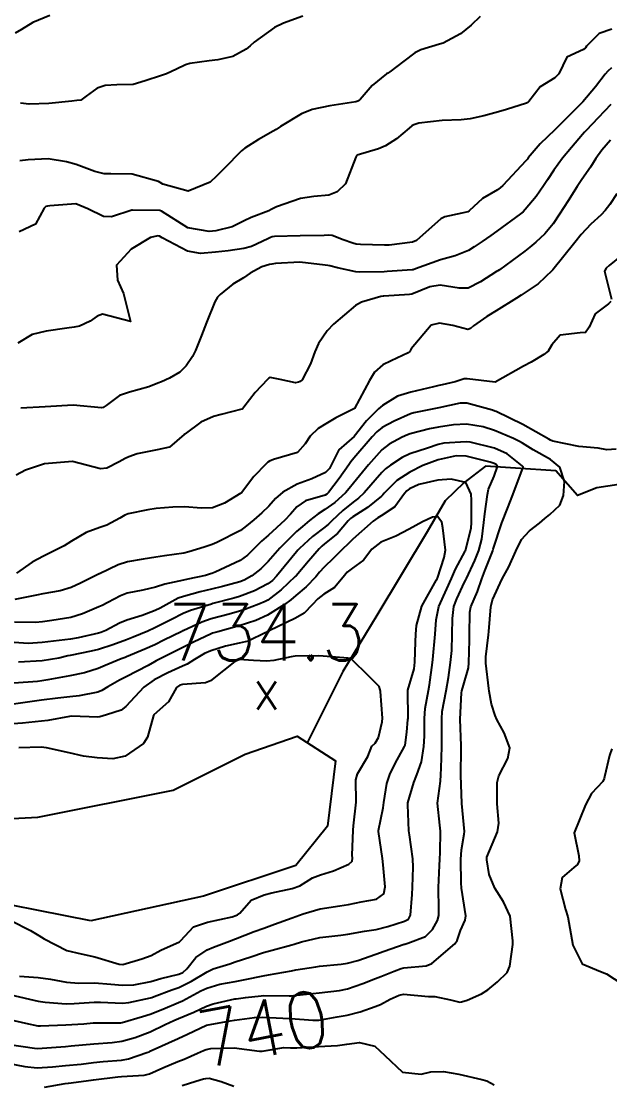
# Model space of a CAD drawing. Header units: metres. Extents: x 298520 to 308411, y 7433745 to 7450750.
# Drawn here: x 298912.7 to 298954.6, y 7449580.2 to 7449655.9 of the extents above; entities that cross this region are included whole.
import ezdxf
from ezdxf.enums import TextEntityAlignment as Align

# ---------------------------------------------------------------- set-up
doc = ezdxf.new("R2010")
doc.units = ezdxf.units.M
doc.header["$LTSCALE"] = 10
for name, color, linetype in [('Cotas', 45, 'Continuous'), ('Curvas de Nivel 1m', 11, 'Continuous'), ('Curvas de Nivel 5m', 15, 'Continuous'), ('Hidrografia', 140, 'Continuous'), ('Pontos Cotados', 45, 'Continuous')]:
    doc.layers.add(name, color=color, linetype=linetype)
doc.styles.add('Style-STANDARD', font='STANDARD.shx')

# ---------------------------------------------------------------- blocks, each defined once
blk = doc.blocks.new('ELVTXT_141')
at = {"layer": 'Pontos Cotados', "linetype": 'Continuous', "style": 'Style-STANDARD'}
for s, height, p in [('734.3', 4, (0, 4)), ('x', 3, (0, 0))]:
    blk.add_text(s, height=height, dxfattribs=at).set_placement(p, align=Align.MIDDLE_CENTER)

msp = doc.modelspace()

# ---------------------------------------------------------------- linework, layer by layer
at = {"layer": 'Curvas de Nivel 1m', "flags": 128}
for points, elevation in [([(298945.401, 7449656.221), (298944.767, 7449655.619), (298944.005, 7449654.993), (298942.754, 7449654.34), (298942.512, 7449654.254), (298941.168, 7449653.853), (298940.743, 7449653.637), (298939.971, 7449653.051), (298938.962, 7449652.298), (298938.82, 7449652.2), (298938.721, 7449652.137), (298937.704, 7449651.319), (298936.858, 7449650.318), (298936.778, 7449650.244), (298936.702, 7449650.204), (298936.542, 7449650.163), (298934.698, 7449649.872), (298933.446, 7449649.611), (298932.692, 7449649.304), (298931.19, 7449648.392), (298930.884, 7449648.193), (298930.678, 7449648.077), (298929.614, 7449647.465), (298928.659, 7449646.857), (298928.412, 7449646.667), (298928.166, 7449646.425), (298927.424, 7449645.653), (298926.637, 7449644.856), (298926.174, 7449644.447), (298924.626, 7449643.8), (298922.821, 7449644.298), (298922.632, 7449644.418), (298922.501, 7449644.491), (298920.638, 7449645.002), (298919.126, 7449645.021), (298918.638, 7449645.02), (298917.978, 7449645.208), (298916.644, 7449645.693), (298915.965, 7449645.889), (298914.648, 7449646.101), (298913.234, 7449646.017), (298912.646, 7449645.958)], 748), ([(298932.772, 7449656.252), (298931.395, 7449655.755), (298930.764, 7449655.457), (298929.313, 7449654.412), (298929.022, 7449654.144), (298928.745, 7449653.906), (298927.786, 7449653.38), (298926.733, 7449653.143), (298926.108, 7449653.074), (298924.729, 7449652.875), (298924.422, 7449652.779), (298923.793, 7449652.479), (298923.068, 7449652.138), (298922.718, 7449652.019), (298921.557, 7449651.659), (298920.712, 7449651.393), (298919.549, 7449651.365), (298918.711, 7449651.321), (298918.138, 7449651.117), (298917.364, 7449650.553), (298916.974, 7449650.284), (298916.7, 7449650.243), (298916.347, 7449650.212), (298914.697, 7449650.032), (298913.317, 7449649.983), (298912.697, 7449650.063)], 749), ([(298954.765, 7449655.316), (298953.858, 7449655.023), (298952.974, 7449654.128), (298952.882, 7449653.998), (298952.749, 7449653.877), (298951.563, 7449653.325), (298950.989, 7449652.156), (298950.72, 7449651.856), (298949.664, 7449651.22), (298948.849, 7449650.179), (298948.777, 7449650.104), (298948.702, 7449650.055), (298947.274, 7449649.617), (298946.695, 7449649.442), (298945.648, 7449649.171), (298944.69, 7449648.95), (298944.048, 7449648.878), (298942.689, 7449648.834), (298941.04, 7449648.629), (298940.685, 7449648.529), (298940.526, 7449648.44), (298940.341, 7449648.283), (298939.45, 7449647.514), (298938.664, 7449647.023), (298938.158, 7449646.808), (298936.653, 7449646.357), (298936.627, 7449646.347), (298936.6, 7449646.321), (298936.552, 7449646.221), (298935.805, 7449644.332), (298935.216, 7449643.75), (298934.62, 7449643.521), (298933.562, 7449643.417), (298932.617, 7449643.286), (298930.899, 7449642.679), (298930.614, 7449642.548), (298930.528, 7449642.487), (298930.357, 7449642.403), (298929.094, 7449641.926), (298928.602, 7449641.677), (298927.76, 7449641.264), (298926.591, 7449640.98), (298926.107, 7449640.93), (298924.594, 7449641.193), (298922.718, 7449642.382), (298922.612, 7449642.427), (298920.669, 7449642.453), (298920.612, 7449642.44), (298919.154, 7449641.983), (298918.605, 7449642.003), (298917.48, 7449642.551), (298916.616, 7449642.89), (298914.782, 7449642.755), (298914.614, 7449642.735), (298914.49, 7449642.715), (298914.372, 7449642.592), (298913.756, 7449641.438), (298912.587, 7449640.912)], 747), ([(298954.73, 7449652.565), (298954.491, 7449652.348), (298954.302, 7449652.114), (298953.604, 7449651.231), (298952.703, 7449650.161), (298952.675, 7449650.13), (298951.592, 7449649.047), (298950.704, 7449648.16), (298949.662, 7449647.176), (298948.823, 7449646.178), (298948.754, 7449646.077), (298948.651, 7449645.948), (298946.998, 7449644.205), (298946.812, 7449644.026), (298946.628, 7449643.897), (298945.559, 7449643.28), (298944.605, 7449642.399), (298944.51, 7449642.326), (298944.08, 7449642.235), (298942.877, 7449641.97), (298942.599, 7449641.828), (298940.871, 7449640.276), (298940.582, 7449640.167), (298938.912, 7449639.965), (298938.579, 7449639.954), (298936.883, 7449640.014), (298936.58, 7449640.035), (298936.343, 7449640.086), (298935.651, 7449640.334), (298934.876, 7449640.635), (298934.586, 7449640.661), (298934.289, 7449640.65), (298932.585, 7449640.609), (298930.756, 7449640.569), (298930.585, 7449640.547), (298930.478, 7449640.508), (298930.278, 7449640.403), (298929.131, 7449639.861), (298928.576, 7449639.707), (298927.46, 7449639.545), (298926.573, 7449639.457), (298925.487, 7449639.372), (298924.573, 7449639.521), (298922.762, 7449640.488), (298922.584, 7449640.59), (298922.464, 7449640.612), (298921.931, 7449640.497), (298920.574, 7449639.661), (298919.53, 7449638.53), (298919.601, 7449637.475), (298920.015, 7449636.525), (298920.513, 7449634.52), (298918.518, 7449635.037), (298918.153, 7449634.907), (298917.65, 7449634.549), (298916.88, 7449634.186), (298916.508, 7449634.114), (298915.99, 7449634.05), (298914.505, 7449633.83), (298913.514, 7449633.588), (298912.497, 7449632.992)], 746), ([(298954.673, 7449647.429), (298954.062, 7449646.716), (298953.634, 7449646.12), (298953.253, 7449645.517), (298952.638, 7449644.627), (298952.299, 7449644.135), (298951.648, 7449643.113), (298951.049, 7449642.153), (298950.596, 7449641.479), (298949.989, 7449640.766), (298949.348, 7449640.172), (298948.936, 7449639.82), (298948.576, 7449639.535), (298946.765, 7449638.207), (298946.645, 7449638.125), (298946.561, 7449638.07), (298945.424, 7449637.348), (298944.543, 7449636.893), (298943.892, 7449636.887), (298942.546, 7449637.12), (298941.81, 7449636.995), (298940.536, 7449636.477), (298940.375, 7449636.442), (298938.533, 7449636.333), (298938.503, 7449636.331), (298938.328, 7449636.302), (298936.951, 7449635.894), (298936.526, 7449635.662), (298934.963, 7449634.343), (298934.508, 7449633.857), (298933.894, 7449632.961), (298933.638, 7449632.359), (298933.325, 7449631.517), (298932.721, 7449630.367), (298932.578, 7449630.253), (298932.461, 7449630.206), (298932.256, 7449630.168), (298931.169, 7449630.389), (298930.465, 7449630.548), (298930.367, 7449630.498), (298930.271, 7449630.402), (298929.394, 7449629.47), (298928.576, 7449628.419), (298928.518, 7449628.343), (298928.441, 7449628.292), (298926.971, 7449627.898), (298926.433, 7449627.773), (298925.526, 7449627.354), (298924.414, 7449626.54), (298924.374, 7449626.51), (298924.327, 7449626.471), (298923.301, 7449625.584), (298922.402, 7449625.388), (298920.993, 7449625.105), (298920.397, 7449624.898), (298920.141, 7449624.777), (298919.714, 7449624.527), (298918.834, 7449624.09), (298918.388, 7449624.033), (298916.393, 7449624.56), (298914.391, 7449624.393), (298913.039, 7449623.95), (298912.383, 7449623.599)], 744), ([(298955.126, 7449643.605), (298954.614, 7449642.839), (298954.297, 7449642.423), (298954.009, 7449642.116), (298953.273, 7449641.446), (298952.589, 7449640.709), (298952.136, 7449640.137), (298950.563, 7449638.198), (298950.546, 7449638.177), (298950.527, 7449638.16), (298949.516, 7449637.203), (298948.538, 7449636.542), (298948.312, 7449636.407), (298947.97, 7449636.188), (298946.524, 7449635.289), (298945.861, 7449634.875), (298944.916, 7449634.226), (298944.707, 7449634.032), (298944.51, 7449633.946), (298943.448, 7449634.241), (298942.514, 7449634.403), (298941.919, 7449634.259), (298940.496, 7449632.57), (298940.387, 7449632.388), (298940.264, 7449632.282), (298939.052, 7449631.727), (298938.48, 7449631.45), (298937.87, 7449630.911), (298937.518, 7449630.314), (298936.443, 7449628.33), (298935.12, 7449627.656), (298934.426, 7449627.25), (298933.864, 7449626.913), (298933.301, 7449626.361), (298932.953, 7449625.819), (298932.401, 7449625.197), (298930.697, 7449624.697), (298930.395, 7449624.585), (298930.283, 7449624.512), (298930.165, 7449624.402), (298929.299, 7449623.496), (298928.487, 7449622.419), (298928.432, 7449622.36), (298928.371, 7449622.311), (298927.204, 7449621.588), (298926.355, 7449621.265), (298925.557, 7449621.249), (298924.356, 7449621.335), (298923.524, 7449621.31), (298922.354, 7449621.206), (298921.74, 7449621.111), (298920.348, 7449620.831), (298920.124, 7449620.744), (298919.746, 7449620.526), (298918.839, 7449620.034), (298918.336, 7449619.853), (298917.366, 7449619.517), (298916.326, 7449618.898), (298915.805, 7449618.568), (298914.315, 7449617.816), (298913.522, 7449617.386), (298912.4, 7449616.609)], 743), ([(298955.456, 7449639.219), (298954.567, 7449638.498), (298954.358, 7449638.319), (298954.249, 7449638.113), (298954.544, 7449636.871), (298954.735, 7449636.108)], 742), ([(298954.701, 7449635.939), (298954.53, 7449635.771), (298953.569, 7449635.073), (298953.148, 7449634.124), (298952.895, 7449633.738), (298952.507, 7449633.707), (298951.097, 7449633.558), (298950.494, 7449632.872), (298950.234, 7449632.415), (298949.931, 7449632.166), (298949.033, 7449631.619), (298948.475, 7449631.349), (298946.463, 7449630.21), (298944.466, 7449630.452), (298944.264, 7449630.434), (298943.619, 7449630.238), (298942.695, 7449630.013), (298942.46, 7449629.965), (298942.075, 7449629.871), (298940.455, 7449629.497), (298939.524, 7449629.217), (298938.445, 7449628.551), (298938.163, 7449628.304), (298937.301, 7449627.446), (298936.426, 7449626.33), (298935.346, 7449625.398), (298934.829, 7449624.346), (298934.676, 7449624.061), (298934.387, 7449623.772), (298933.419, 7449623.323), (298932.379, 7449622.956), (298931.356, 7449622.385), (298930.839, 7449621.92), (298930.358, 7449621.392), (298929.854, 7449620.901), (298929.284, 7449620.411), (298928.776, 7449619.979), (298928.335, 7449619.645), (298926.67, 7449618.788), (298926.325, 7449618.65), (298925.749, 7449618.456), (298924.661, 7449618.125), (298924.319, 7449618.047), (298922.943, 7449617.857), (298922.316, 7449617.76), (298921.423, 7449617.613), (298920.312, 7449617.411), (298919.632, 7449617.204), (298918.303, 7449616.571), (298918.283, 7449616.56), (298918.25, 7449616.541), (298916.955, 7449615.892), (298916.288, 7449615.588), (298915.504, 7449615.352), (298914.281, 7449615.131), (298913.833, 7449615.041), (298912.275, 7449614.731)], 742), ([(298955.081, 7449625.428), (298954.406, 7449625.396), (298953.792, 7449625.504), (298952.408, 7449625.626), (298950.56, 7449626.01), (298950.412, 7449626.079), (298950.274, 7449626.161), (298948.428, 7449627.198), (298946.534, 7449628.116), (298946.442, 7449628.15), (298946.266, 7449628.212), (298944.448, 7449628.709), (298943.972, 7449628.71), (298942.444, 7449628.378), (298941.853, 7449628.259), (298940.682, 7449628.034), (298940.438, 7449627.96), (298939.28, 7449627.441), (298938.423, 7449626.988), (298938.045, 7449626.679), (298937.722, 7449626.31), (298936.398, 7449624.791), (298936.184, 7449624.544), (298936.042, 7449624.334), (298935.374, 7449623.349), (298934.599, 7449622.348), (298934.487, 7449622.233), (298934.37, 7449622.168), (298932.976, 7449621.752), (298932.357, 7449621.326), (298931.909, 7449620.818), (298931.497, 7449620.383), (298930.332, 7449619.329), (298929.833, 7449618.9), (298929.356, 7449618.41), (298928.843, 7449617.89), (298928.314, 7449617.513), (298926.542, 7449616.683), (298926.304, 7449616.594), (298926.199, 7449616.556), (298925.841, 7449616.455), (298924.589, 7449616.176), (298924.298, 7449616.122), (298922.955, 7449615.821), (298922.29, 7449615.615), (298921.384, 7449615.406), (298920.283, 7449615.188), (298919.804, 7449615.001), (298918.907, 7449614.534), (298918.49, 7449614.319), (298918.27, 7449614.215), (298917.099, 7449613.717), (298916.262, 7449613.454), (298914.915, 7449613.235), (298914.259, 7449613.153), (298913.758, 7449613.095), (298912.258, 7449613.114)], 741), ([(298911.898, 7449583.069), (298913.686, 7449582.802), (298913.895, 7449582.783), (298915.557, 7449582.912), (298915.897, 7449582.937), (298916.3, 7449582.967), (298917.899, 7449583.116), (298919.204, 7449583.223), (298919.901, 7449583.317), (298920.841, 7449583.573), (298921.908, 7449583.983), (298922.974, 7449584.484), (298923.608, 7449584.783), (298923.92, 7449584.91), (298925.021, 7449585.364), (298925.933, 7449585.803), (298926.408, 7449585.97), (298927.941, 7449586.312), (298928.036, 7449586.325), (298928.704, 7449586.412), (298929.802, 7449586.543), (298929.944, 7449586.555), (298931.798, 7449586.528), (298931.944, 7449586.538), (298932.13, 7449586.562), (298933.947, 7449586.741), (298935.378, 7449586.906), (298935.95, 7449587.026), (298937.044, 7449587.404), (298937.958, 7449587.767), (298938.337, 7449587.918), (298939.27, 7449588.287), (298939.768, 7449588.478), (298939.965, 7449588.522), (298941.559, 7449588.673), (298941.969, 7449588.844), (298943.598, 7449590.236), (298943.749, 7449590.471), (298943.997, 7449591.175), (298944.327, 7449591.908), (298944.374, 7449592.226), (298944.068, 7449594.194), (298944.065, 7449594.23), (298944.038, 7449594.555), (298944.018, 7449596.231), (298944.07, 7449596.932), (298944.26, 7449598.049), (298944.272, 7449598.228), (298944.103, 7449600.23), (298944.029, 7449602.232), (298944.056, 7449604.135), (298944.056, 7449604.231), (298944.055, 7449604.331), (298943.976, 7449606.233), (298944.073, 7449608.103), (298944.092, 7449608.232), (298944.207, 7449608.652), (298944.57, 7449609.876), (298944.599, 7449610.226), (298944.632, 7449611.841), (298944.644, 7449612.226), (298944.653, 7449613.842), (298944.742, 7449614.225), (298945.204, 7449615.3), (298945.521, 7449616.218), (298945.728, 7449616.789), (298946.299, 7449618.21), (298946.307, 7449618.227), (298946.324, 7449618.319), (298946.945, 7449620.201), (298947.335, 7449621.218), (298947.714, 7449622.19), (298948.391, 7449623.955), (298948.462, 7449624.109), (298948.454, 7449624.179), (298948.394, 7449624.245), (298947.306, 7449625.101), (298946.406, 7449625.513), (298944.694, 7449625.944), (298944.41, 7449625.971), (298942.801, 7449625.854), (298942.408, 7449625.766), (298941.648, 7449625.504), (298940.401, 7449625.095), (298939.849, 7449624.835), (298939.024, 7449624.294), (298938.656, 7449624.031), (298938.388, 7449623.774), (298937.139, 7449622.319), (298936.739, 7449621.953), (298936.363, 7449621.673), (298935.616, 7449621.075), (298934.85, 7449620.345), (298934.598, 7449620.09), (298934.338, 7449619.876), (298933.469, 7449619.221), (298932.53, 7449618.368), (298932.431, 7449618.259), (298932.32, 7449618.126), (298930.916, 7449616.391), (298930.613, 7449616.081), (298930.295, 7449615.858), (298929.331, 7449615.365), (298928.281, 7449614.952), (298927.876, 7449614.829), (298926.386, 7449614.448), (298926.273, 7449614.417), (298924.78, 7449613.953), (298924.266, 7449613.736), (298923.427, 7449613.313), (298922.255, 7449612.726), (298921.757, 7449612.497), (298920.705, 7449612.055), (298920.243, 7449611.865), (298919.258, 7449611.509), (298918.233, 7449611.183), (298917.72, 7449611.056), (298916.226, 7449610.753), (298916.066, 7449610.722), (298915.407, 7449610.572), (298914.221, 7449610.366), (298912.556, 7449610.271)], 739), ([(298911.916, 7449584.843), (298913.036, 7449584.599), (298913.911, 7449584.407), (298914.107, 7449584.392), (298915.912, 7449584.461), (298917.202, 7449584.551), (298917.848, 7449584.607), (298917.914, 7449584.612), (298919.818, 7449584.617), (298919.915, 7449584.631), (298921.37, 7449585.057), (298921.924, 7449585.235), (298922.819, 7449585.591), (298923.937, 7449586.059), (298924.217, 7449586.189), (298924.739, 7449586.462), (298925.523, 7449586.879), (298925.949, 7449587.081), (298926.883, 7449587.366), (298927.954, 7449587.563), (298928.674, 7449587.694), (298929.958, 7449587.955), (298930.334, 7449588.021), (298931.962, 7449588.32), (298932.284, 7449588.375), (298933.713, 7449588.608), (298933.967, 7449588.643), (298935.511, 7449588.794), (298935.968, 7449588.851), (298936.689, 7449589.038), (298937.975, 7449589.503), (298938.558, 7449589.713), (298939.982, 7449590.206), (298940.041, 7449590.221), (298940.255, 7449590.277), (298941.495, 7449590.76), (298941.998, 7449591.244), (298942.359, 7449591.904), (298942.445, 7449592.254), (298942.453, 7449592.689), (298942.433, 7449594.254), (298942.499, 7449595.81), (298942.526, 7449596.253), (298942.545, 7449596.73), (298942.57, 7449598.253), (298942.521, 7449598.687), (298942.365, 7449600.256), (298942.565, 7449601.815), (298942.605, 7449602.253), (298942.614, 7449602.729), (298942.678, 7449604.252), (298942.664, 7449605.764), (298942.659, 7449606.253), (298942.7, 7449606.764), (298942.967, 7449608.249), (298943.143, 7449609.177), (298943.295, 7449610.244), (298943.369, 7449611.11), (298943.405, 7449612.243), (298943.418, 7449613.397), (298943.534, 7449614.237), (298943.737, 7449614.777), (298944.29, 7449615.963), (298944.375, 7449616.146), (298944.413, 7449616.229), (298945.025, 7449617.51), (298945.303, 7449618.22), (298945.511, 7449619.039), (298945.667, 7449620.217), (298945.739, 7449620.829), (298945.928, 7449622.214), (298945.99, 7449622.6), (298946.386, 7449623.511), (298946.623, 7449624.207), (298946.54, 7449624.353), (298946.395, 7449624.419), (298946.104, 7449624.504), (298944.4, 7449624.931), (298943.682, 7449624.955), (298942.397, 7449624.683), (298941.308, 7449624.266), (298940.388, 7449623.809), (298939.472, 7449623.2), (298938.567, 7449622.298), (298938.474, 7449622.196), (298938.37, 7449622.1), (298937.379, 7449621.293), (298936.347, 7449620.633), (298936.171, 7449620.506), (298936.01, 7449620.333), (298935.238, 7449619.437), (298934.326, 7449618.691), (298934.131, 7449618.546), (298933.936, 7449618.354), (298933.192, 7449617.478), (298932.304, 7449616.433), (298932.243, 7449616.371), (298931.243, 7449615.431), (298930.277, 7449614.692), (298930.087, 7449614.59), (298929.643, 7449614.406), (298928.659, 7449614.026), (298928.268, 7449613.898), (298927.534, 7449613.699), (298926.262, 7449613.366), (298925.584, 7449613.132), (298924.253, 7449612.517), (298924.221, 7449612.502), (298924.163, 7449612.471), (298922.893, 7449611.834), (298922.238, 7449611.521), (298921.527, 7449611.207), (298920.225, 7449610.656), (298920.128, 7449610.618), (298919.861, 7449610.524), (298918.709, 7449610.044), (298918.216, 7449609.838), (298917.235, 7449609.527), (298916.21, 7449609.298), (298914.635, 7449609.011), (298914.206, 7449608.941), (298913.9, 7449608.899), (298912.205, 7449608.791)], 738), ([(298911.997, 7449586.609), (298913.936, 7449586.155), (298914.436, 7449586.085), (298915.934, 7449585.972), (298916.514, 7449585.981), (298917.936, 7449586.094), (298918.383, 7449586.088), (298919.935, 7449586.003), (298920.397, 7449586.054), (298921.941, 7449586.382), (298922.023, 7449586.408), (298922.21, 7449586.487), (298923.459, 7449586.964), (298923.95, 7449587.136), (298924.848, 7449587.567), (298925.961, 7449588.245), (298926.388, 7449588.444), (298927.578, 7449588.817), (298927.971, 7449588.949), (298929.068, 7449589.317), (298929.981, 7449589.618), (298930.585, 7449589.793), (298931.99, 7449590.165), (298932.155, 7449590.212), (298932.689, 7449590.37), (298933.996, 7449590.684), (298935.479, 7449590.847), (298935.992, 7449590.916), (298937.177, 7449591.131), (298937.997, 7449591.266), (298938.819, 7449591.474), (298940.007, 7449591.858), (298940.287, 7449591.999), (298940.451, 7449592.276), (298940.564, 7449593.739), (298940.575, 7449594.275), (298940.628, 7449595.7), (298940.615, 7449596.274), (298940.358, 7449598), (298940.329, 7449598.278), (298940.245, 7449600.135), (298940.261, 7449600.278), (298940.673, 7449601.726), (298940.885, 7449602.272), (298941.214, 7449603.197), (298941.391, 7449604.268), (298941.427, 7449605.004), (298941.434, 7449606.267), (298941.474, 7449606.984), (298941.718, 7449608.265), (298941.799, 7449608.672), (298942.002, 7449610.262), (298942.021, 7449610.467), (298942.185, 7449612.261), (298942.263, 7449613.3), (298942.464, 7449614.248), (298943.022, 7449615.506), (298943.348, 7449616.239), (298943.632, 7449616.907), (298944.322, 7449618.17), (298944.343, 7449618.209), (298944.35, 7449618.23), (298944.745, 7449619.819), (298944.791, 7449620.226), (298944.788, 7449621.804), (298944.753, 7449622.226), (298944.381, 7449623.069), (298943.331, 7449623.293), (298942.383, 7449623.224), (298941.023, 7449622.914), (298940.376, 7449622.613), (298940.175, 7449622.482), (298940.012, 7449622.284), (298939.314, 7449621.335), (298938.349, 7449620.686), (298938.107, 7449620.543), (298937.78, 7449620.308), (298936.33, 7449619.039), (298935.972, 7449618.688), (298935.622, 7449618.337), (298934.969, 7449617.688), (298934.303, 7449617.042), (298933.966, 7449616.685), (298933.699, 7449616.356), (298933.022, 7449615.632), (298932.283, 7449615.012), (298931.928, 7449614.725), (298931.472, 7449614.382), (298930.265, 7449613.622), (298929.428, 7449613.241), (298928.257, 7449612.865), (298926.725, 7449612.443), (298926.36, 7449612.339), (298926.251, 7449612.297), (298925.008, 7449611.696), (298924.236, 7449611.313), (298923.674, 7449611.032), (298922.589, 7449610.486), (298922.347, 7449610.364), (298922.221, 7449610.294), (298921.766, 7449610.044), (298920.21, 7449609.243), (298919.729, 7449609.003), (298918.902, 7449608.533), (298918.474, 7449608.263), (298918.199, 7449608.156), (298916.864, 7449607.885), (298916.195, 7449607.814), (298915.35, 7449607.729), (298914.193, 7449607.569), (298913.343, 7449607.447), (298912.19, 7449607.283)], 737), ([(298912.629, 7449587.93), (298913.955, 7449587.842), (298914.813, 7449587.722), (298915.952, 7449587.503), (298916.841, 7449587.446), (298917.952, 7449587.448), (298919.12, 7449587.36), (298919.951, 7449587.283), (298920.762, 7449587.319), (298921.954, 7449587.557), (298922.682, 7449587.756), (298923.959, 7449588.084), (298924.229, 7449588.199), (298924.522, 7449588.464), (298925.168, 7449589.265), (298925.983, 7449589.818), (298926.429, 7449590), (298927.553, 7449590.427), (298927.995, 7449590.599), (298929.306, 7449591.101), (298930.003, 7449591.359), (298930.771, 7449591.626), (298932.01, 7449592.079), (298932.794, 7449592.368), (298934.017, 7449592.715), (298935.416, 7449592.939), (298936.02, 7449593.042), (298936.918, 7449593.213), (298938.024, 7449593.413), (298938.535, 7449593.787), (298938.638, 7449594.294), (298938.505, 7449595.846), (298938.456, 7449596.296), (298938.161, 7449598.221), (298938.164, 7449598.299), (298938.484, 7449599.911), (298938.542, 7449600.296), (298938.767, 7449601.65), (298938.971, 7449602.292), (298939.358, 7449603.071), (298940.018, 7449604.281), (298940.052, 7449604.383), (298940.168, 7449605.294), (298940.261, 7449606.2), (298940.263, 7449606.279), (298940.241, 7449608.241), (298940.251, 7449608.28), (298940.692, 7449609.801), (298940.756, 7449610.275), (298940.788, 7449611.731), (298940.812, 7449612.274), (298940.868, 7449612.88), (298941.235, 7449614.266), (298942.292, 7449616.141), (298942.334, 7449616.208), (298942.35, 7449616.249), (298942.842, 7449617.717), (298942.926, 7449618.244), (298942.742, 7449619.843), (298942.665, 7449620.247), (298942.349, 7449620.639), (298941.996, 7449620.607), (298941.283, 7449620.266), (298940.337, 7449619.737), (298939.387, 7449619.235), (298938.328, 7449618.824), (298937.688, 7449618.31), (298937.099, 7449617.53), (298936.302, 7449616.968), (298935.944, 7449616.687), (298935.65, 7449616.336), (298935.024, 7449615.604), (298934.281, 7449615.11), (298933.846, 7449614.787), (298933.437, 7449614.358), (298932.872, 7449613.759), (298932.263, 7449613.414), (298930.373, 7449612.518), (298930.253, 7449612.447), (298930.222, 7449612.431), (298930.151, 7449612.401), (298928.882, 7449611.775), (298928.241, 7449611.623), (298927.265, 7449611.407), (298926.232, 7449611.075), (298925.792, 7449610.891), (298925.058, 7449610.462), (298924.552, 7449610.134), (298924.218, 7449609.989), (298923.175, 7449609.519), (298922.208, 7449609.023), (298921.461, 7449608.501), (298920.189, 7449607.115), (298919.84, 7449606.87), (298918.805, 7449606.534), (298918.329, 7449606.39), (298918.18, 7449606.37), (298916.312, 7449606.428), (298916.181, 7449606.416), (298914.625, 7449606.137), (298914.175, 7449606.088), (298912.831, 7449605.945), (298912.172, 7449605.88)], 736), ([(298914.408, 7449580.042), (298915.869, 7449580.287), (298916.112, 7449580.324), (298917.724, 7449580.542), (298917.873, 7449580.562), (298919.622, 7449580.776), (298919.876, 7449580.794), (298921.489, 7449580.892), (298921.878, 7449580.989), (298922.806, 7449581.41), (298923.887, 7449581.858), (298924.326, 7449582.029), (298925.295, 7449582.456), (298925.706, 7449582.64), (298925.895, 7449582.707), (298926.236, 7449582.785), (298927.897, 7449582.826), (298929.704, 7449582.593), (298929.895, 7449582.589), (298931.428, 7449582.854), (298931.898, 7449582.844), (298932.359, 7449582.835), (298933.899, 7449582.925), (298935.237, 7449583), (298935.901, 7449583.094), (298936.805, 7449583.22), (298937.899, 7449582.951), (298938.624, 7449582.293), (298939.881, 7449581.094), (298941.188, 7449580.958), (298941.882, 7449581.12), (298942.788, 7449581.152), (298943.88, 7449580.96), (298945.504, 7449580.586), (298945.876, 7449580.493), (298946.398, 7449580.205)], 741), ([(298924.185, 7449580.15), (298925.176, 7449580.457), (298925.709, 7449580.617), (298925.875, 7449580.661), (298926.102, 7449580.674), (298926.956, 7449580.434), (298927.868, 7449580.11)], 742)]:
    msp.add_lwpolyline(points, dxfattribs=dict(at, elevation=elevation))
at = {"layer": 'Curvas de Nivel 5m', "flags": 128}
for points, elevation in [([(298914.77, 7449656.294), (298913.558, 7449655.809), (298912.76, 7449655.296), (298912.319, 7449655.053)], 750), ([(298954.701, 7449649.958), (298953.793, 7449649.018), (298952.94, 7449648.127), (298952.818, 7449647.992), (298952.678, 7449647.824), (298951.892, 7449646.914), (298951.255, 7449646.151), (298950.644, 7449645.292), (298950.196, 7449644.606), (298949.912, 7449644.167), (298949.378, 7449643.416), (298948.608, 7449642.487), (298948.454, 7449642.333), (298948.277, 7449642.185), (298946.59, 7449640.942), (298946.159, 7449640.642), (298945.536, 7449640.22), (298944.976, 7449639.829), (298944.576, 7449639.57), (298943.625, 7449639.187), (298942.57, 7449638.916), (298940.786, 7449638.277), (298940.632, 7449638.208), (298940.562, 7449638.191), (298938.785, 7449638.073), (298938.559, 7449638.063), (298936.844, 7449638.032), (298936.559, 7449638.054), (298935.24, 7449638.34), (298934.697, 7449638.481), (298934.564, 7449638.507), (298934.377, 7449638.54), (298932.567, 7449638.756), (298930.822, 7449638.652), (298930.565, 7449638.606), (298930.397, 7449638.569), (298929.85, 7449638.407), (298929.019, 7449637.952), (298928.551, 7449637.631), (298927.8, 7449637.171), (298926.891, 7449636.436), (298926.717, 7449636.252), (298926.528, 7449635.921), (298925.931, 7449634.449), (298925.573, 7449633.523), (298925.145, 7449632.46), (298924.923, 7449632.027), (298924.477, 7449631.377), (298924.028, 7449630.916), (298923.287, 7449630.482), (298922.712, 7449630.236), (298922.459, 7449630.131), (298921.832, 7449629.875), (298920.453, 7449629.502), (298919.725, 7449629.252), (298918.791, 7449628.537), (298918.577, 7449628.403), (298918.441, 7449628.383), (298916.443, 7449628.56), (298914.441, 7449628.448), (298912.703, 7449628.345)], 745), ([(298911.884, 7449581.711), (298912.987, 7449581.494), (298913.881, 7449581.418), (298914.976, 7449581.485), (298915.883, 7449581.575), (298917.009, 7449581.678), (298917.885, 7449581.782), (298918.563, 7449581.856), (298919.887, 7449581.959), (298920.363, 7449582.04), (298921.679, 7449582.502), (298921.834, 7449582.56), (298921.894, 7449582.586), (298922.061, 7449582.664), (298923.903, 7449583.49), (298924.575, 7449583.794), (298925.913, 7449584.45), (298927.598, 7449584.744), (298927.919, 7449584.798), (298929.337, 7449584.991), (298929.922, 7449585.021), (298931.354, 7449584.953), (298931.921, 7449584.909), (298933.486, 7449584.79), (298933.92, 7449584.811), (298935.222, 7449585.039), (298935.925, 7449585.158), (298936.852, 7449585.393), (298937.935, 7449585.77), (298938.314, 7449585.92), (298938.994, 7449586.289), (298939.64, 7449586.589), (298939.947, 7449586.641), (298941.73, 7449586.477), (298941.945, 7449586.478), (298942.168, 7449586.479), (298943.286, 7449586.24), (298943.941, 7449586.093), (298944.075, 7449586.095), (298944.475, 7449586.225), (298945.49, 7449586.672), (298945.95, 7449586.956), (298946.638, 7449587.521), (298947.314, 7449588.196), (298947.519, 7449588.643), (298947.716, 7449590.193), (298947.721, 7449590.459), (298947.521, 7449592.195), (298947.063, 7449593.234), (298946.431, 7449594.204), (298946.047, 7449595.168), (298945.867, 7449596.212), (298945.881, 7449596.396), (298946.069, 7449596.848), (298946.638, 7449598.202), (298946.715, 7449598.826), (298946.599, 7449600.203), (298946.605, 7449601.724), (298946.732, 7449602.201), (298947.371, 7449603.418), (298947.51, 7449604.19), (298947.108, 7449605.257), (298946.572, 7449606.204), (298946.452, 7449606.472), (298946.194, 7449607.288), (298946.04, 7449608.212), (298946.018, 7449608.399), (298945.794, 7449610.214), (298945.793, 7449610.651), (298945.991, 7449612.213), (298946.016, 7449612.451), (298946.151, 7449614.211), (298946.168, 7449614.317), (298946.278, 7449614.704), (298946.97, 7449616.2), (298947.446, 7449617.052), (298947.929, 7449618.186), (298948.331, 7449619.014), (298948.896, 7449619.616), (298949.607, 7449620.167), (298950.003, 7449620.508), (298950.352, 7449620.778), (298951.062, 7449621.453), (298951.328, 7449622.15), (298951.404, 7449623.129), (298951.057, 7449624.153), (298950.398, 7449624.693), (298949.178, 7449625.4), (298948.41, 7449625.859), (298948.205, 7449625.977), (298947.776, 7449626.19), (298946.421, 7449626.76), (298945.615, 7449627.028), (298944.428, 7449627.225), (298943.491, 7449627.176), (298942.424, 7449627.006), (298941.794, 7449626.888), (298940.417, 7449626.536), (298940.232, 7449626.466), (298939.856, 7449626.286), (298938.91, 7449625.793), (298938.404, 7449625.39), (298937.439, 7449624.314), (298936.38, 7449623.024), (298936.076, 7449622.633), (298935.811, 7449622.336), (298935.054, 7449621.652), (298934.355, 7449621.141), (298933.861, 7449620.844), (298933.248, 7449620.361), (298932.762, 7449619.942), (298932.335, 7449619.572), (298931.144, 7449618.388), (298930.313, 7449617.454), (298929.798, 7449616.915), (298929.144, 7449616.412), (298928.604, 7449616.112), (298928.297, 7449615.996), (298927.062, 7449615.668), (298926.288, 7449615.484), (298925.462, 7449615.281), (298924.28, 7449614.963), (298923.917, 7449614.835), (298923.276, 7449614.48), (298922.631, 7449614.125), (298922.267, 7449613.948), (298921.357, 7449613.597), (298920.261, 7449613.279), (298919.725, 7449613.059), (298918.758, 7449612.535), (298918.407, 7449612.382), (298918.25, 7449612.337), (298916.794, 7449612.005), (298916.243, 7449611.915), (298915.04, 7449611.779), (298914.239, 7449611.68), (298913.223, 7449611.616), (298912.239, 7449611.667)], 740), ([(298912.006, 7449591.891), (298913.405, 7449591.19), (298913.995, 7449590.831), (298914.368, 7449590.586), (298915.981, 7449589.767), (298917.015, 7449589.517), (298917.975, 7449589.317), (298919.708, 7449588.781), (298919.966, 7449588.758), (298921.311, 7449589.162), (298921.977, 7449589.414), (298922.676, 7449589.789), (298923.992, 7449590.377), (298924.044, 7449590.418), (298924.086, 7449590.469), (298925.01, 7449591.453), (298926.006, 7449591.78), (298927.747, 7449592.161), (298928.011, 7449592.253), (298928.13, 7449592.3), (298928.3, 7449592.417), (298929.095, 7449593.337), (298930.026, 7449593.729), (298930.564, 7449593.858), (298932.031, 7449594.182), (298932.568, 7449594.372), (298933.467, 7449594.933), (298934.045, 7449595.155), (298934.955, 7449595.435), (298936.057, 7449595.903), (298936.279, 7449596.108), (298936.302, 7449596.326), (298936.288, 7449596.549), (298936.355, 7449598.326), (298936.395, 7449598.634), (298936.582, 7449600.323), (298936.555, 7449601.895), (298936.66, 7449602.322), (298937.398, 7449603.564), (298937.693, 7449604.307), (298937.936, 7449604.523), (298938.162, 7449604.919), (298938.433, 7449606.043), (298938.451, 7449606.297), (298938.308, 7449608.193), (298938.292, 7449608.299), (298938.205, 7449608.554), (298937.325, 7449609.424), (298936.418, 7449610.327), (298936.226, 7449610.524), (298935.989, 7449610.57), (298934.228, 7449610.713), (298933.858, 7449610.724), (298932.228, 7449610.701), (298931.953, 7449610.648), (298930.725, 7449610.392), (298930.222, 7449610.357), (298929.276, 7449610.409), (298928.224, 7449610.474), (298928.178, 7449610.467), (298928.066, 7449610.422), (298926.208, 7449608.939), (298925.849, 7449608.811), (298924.205, 7449608.7), (298924.022, 7449608.654), (298923.798, 7449608.474), (298923.217, 7449607.455), (298922.183, 7449606.54), (298922.15, 7449606.49), (298921.715, 7449604.941), (298921.435, 7449604.501), (298920.144, 7449603.599), (298919.265, 7449603.406), (298918.142, 7449603.472), (298917.181, 7449603.592), (298916.145, 7449603.823), (298914.547, 7449604.188), (298914.149, 7449604.221), (298912.571, 7449604.184)], 735), ([(298954.768, 7449604.104), (298954.608, 7449603.646), (298954.251, 7449602.109), (298954.229, 7449602.012), (298954.128, 7449601.776), (298953.307, 7449600.93), (298952.887, 7449600.128), (298952.083, 7449598.14), (298952.422, 7449596.49), (298952.433, 7449596.134), (298952.316, 7449595.879), (298952.056, 7449595.667), (298951.229, 7449594.964), (298951.078, 7449594.15), (298951.478, 7449592.686), (298951.634, 7449592.144), (298951.983, 7449590.14), (298952.645, 7449588.805), (298953.965, 7449588.277), (298954.38, 7449588.106), (298955.953, 7449587.077)], 740)]:
    msp.add_lwpolyline(points, dxfattribs=dict(at, elevation=elevation))
at = {"layer": 'Hidrografia'}
msp.add_lwpolyline([(298955.266, 7449622.93), (298953.705, 7449622.682), (298952.321, 7449622.15), (298950.786, 7449623.887), (298947.921, 7449624.092), (298945.773, 7449624.231), (298944.23, 7449623.043), (298942.912, 7449621.758), (298941.624, 7449619.566), (298938.05, 7449613.596), (298935.621, 7449609.621), (298933.095, 7449604.544)], dxfattribs=at)
msp.add_lwpolyline([(298917.689, 7449591.873), (298908.303, 7449593.716), (298897.152, 7449595.078), (298891.697, 7449597.401), (298891.617, 7449600.366), (298895.869, 7449600.206), (298904.853, 7449598.763), (298913.918, 7449599.244), (298923.545, 7449601.167), (298928.679, 7449603.731), (298932.369, 7449605.013), (298935.096, 7449603.25), (298934.535, 7449598.603), (298932.289, 7449595.799), (298925.71, 7449593.636)], close=True, dxfattribs=at)

# ---------------------------------------------------------------- block references
at = {"layer": 'Pontos Cotados', "linetype": 'Continuous'}
msp.add_blockref('ELVTXT_141', (298930.203, 7449608.4, 734.31), dxfattribs=at)

# ---------------------------------------------------------------- texts
at = {"layer": 'Cotas', "style": 'Style-STANDARD'}
msp.add_text('740', height=4, rotation=10.78347, dxfattribs=at).set_placement((298929.966, 7449584.215, 740), align=Align.MIDDLE_CENTER)

doc.saveas('drawing.dxf')
